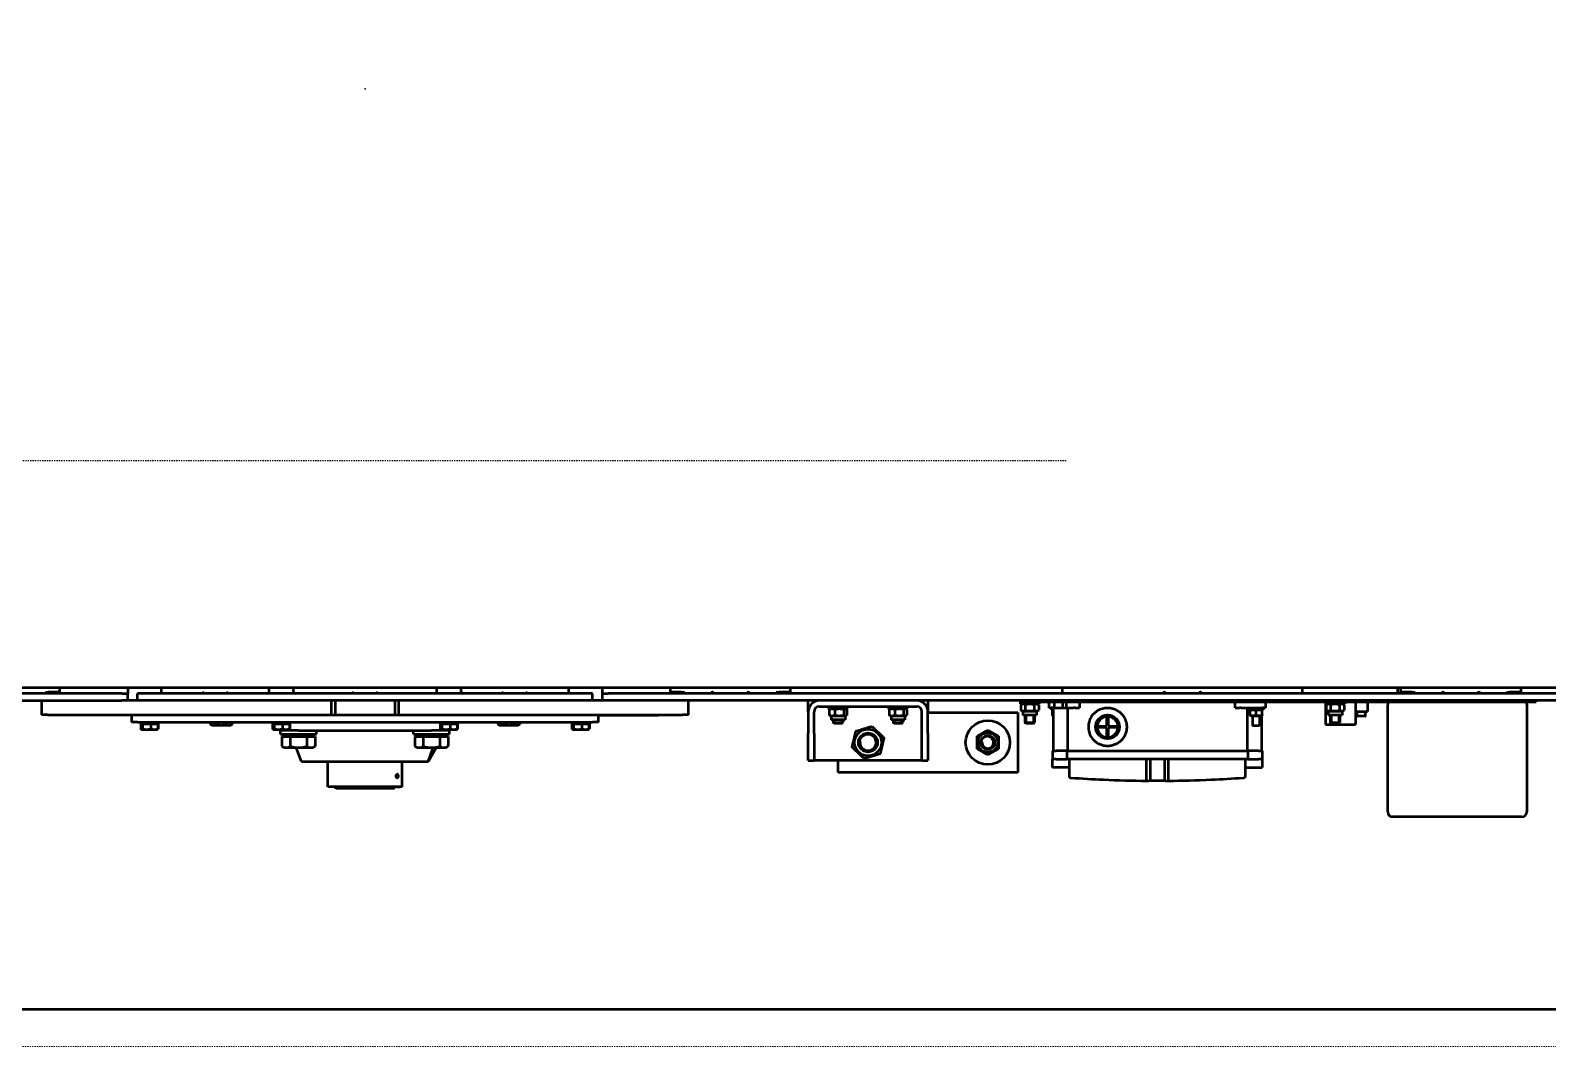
# Model space of a CAD drawing. Header units: metres. Extents: x -11418 to 773, y -8631 to 3561.
# Drawn here: x -4873.4 to -4746.7, y -1659.1 to -1574.2 of the extents above; entities that cross this region are included whole.
import ezdxf

# ---------------------------------------------------------------- set-up
doc = ezdxf.new("R2010")
doc.units = ezdxf.units.M
doc.header["$LTSCALE"] = 0.01
doc.header["$MEASUREMENT"] = 0
for name, pattern in [('AM_ISO09W050', [22.5, 12, -1.5, 3, -1.5, 3, -1.5]), ('Amconstr', [9999, 9999, 0]), ('IKEA Long Dashed', [2.5, 2, -0.5])]:
    doc.linetypes.add(name, pattern=pattern)
doc.layers.get('0').update_dxf_attribs({"color": 30, "lineweight": 0})
for name, color, linetype, lineweight in [('AM_CL', 1, 'Amconstr', 25), ('SSN_PBC-AM_0', 5, 'Continuous', 50), ('SSN_PBC-AM_11', 9, 'AM_ISO09W050', 18)]:
    doc.layers.add(name, color=color, linetype=linetype, lineweight=lineweight)

# ---------------------------------------------------------------- blocks, each defined once
blk = doc.blocks.new('PBC_3190_20-017-10022_D')
at = {"layer": 'AM_CL'}
blk.add_point((1600, 0), dxfattribs=at)
at = {"layer": 'SSN_PBC-AM_0'}
for p, q in [((1397, -505), (38, -505)), ((78, -500), (3122, -500)), ((1333.5, -505), (1333.5, -504.5)), ((1334, -504), (1335.7, -504)), ((1345, -504), (1335.7, -504)), ((1340, -504), (1340, -504.5)), ((1340, -504.5), (1340, -505)), ((1345, -500), (1345, -504)), ((1345, -504), (1345, -504.5)), ((1345, -504.5), (1345, -505)), ((1397, -505), (1402, -505)), ((1402, -500), (1402, -505)), ((1402, -511), (1402, -505)), ((1410, -511), (1410, -505)), ((1790, -505), (1410, -505)), ((1416.8, -504.8), (1416.6, -505)), ((1416.7, -504.8), (1416.7, -505)), ((1416.8, -504.8), (1423.2, -504.8)), ((1423.2, -504.8), (1423.4, -505)), ((1423.3, -505), (1423.3, -504.8)), ((1430, -505), (1430, -500)), ((1485, -505), (1485, -504.5)), ((1485, -505), (1485, -504.5)), ((1520, -503), (1520, -500)), ((1526.8, -504.8), (1526.6, -505)), ((1526.7, -504.8), (1526.7, -505)), ((1526.8, -504.8), (1533.2, -504.8)), ((1533.2, -504.8), (1533.4, -505)), ((1533.3, -505), (1533.3, -504.8)), ((1540, -500), (1540, -503)), ((1660, -503), (1660, -500)), ((1666.8, -504.8), (1666.6, -505)), ((1666.7, -504.8), (1666.7, -505)), ((1666.8, -504.8), (1673.2, -504.8)), ((1673.2, -504.8), (1673.4, -505)), ((1673.3, -505), (1673.3, -504.8)), ((1680, -500), (1680, -503)), ((1715, -504.5), (1715, -505)), ((1715, -505), (1715, -504.5)), ((1770, -500), (1770, -505)), ((1776.8, -504.8), (1776.6, -505)), ((1776.7, -504.8), (1776.7, -505)), ((1776.8, -504.8), (1783.2, -504.8)), ((1783.2, -504.8), (1783.4, -505)), ((1783.3, -505), (1783.3, -504.8)), ((1790, -511), (1790, -505)), ((1798, -500), (1798, -505)), ((1798, -505), (1803, -505)), ((1798, -505), (1798, -511)), ((3162, -505), (1803, -505)), ((1855, -504), (1855, -500)), ((1864.3, -504), (1855, -504)), ((1855, -504.5), (1855, -504)), ((1855, -505), (1855, -504.5)), ((1860, -504.5), (1860, -504)), ((1860, -505), (1860, -504.5)), ((1864.3, -504), (1866, -504)), ((1866.5, -504.5), (1866.5, -505)), ((1943.5, -505), (1943.5, -504.5)), ((1944, -504), (1945.7, -504)), ((1955, -504), (1945.7, -504)), ((1950, -504), (1950, -504.5)), ((1950, -504.5), (1950, -505)), ((1955, -500), (1955, -504)), ((1955, -504), (1955, -504.5)), ((1955, -504.5), (1955, -505)), ((2182.5, -505), (2182.5, -500)), ((2382.5, -500), (2382.5, -505)), ((2462.5, -505), (2462.5, -500)), ((2465, -504), (2465, -500)), ((2474.3, -504), (2465, -504)), ((2465, -504.5), (2465, -504)), ((2465, -505), (2465, -504.5)), ((2470, -504.5), (2470, -504)), ((2470, -505), (2470, -504.5)), ((2474.3, -504), (2476, -504)), ((2476.5, -504.5), (2476.5, -505)), ((2553.5, -505), (2553.5, -504.5)), ((2554, -504), (2555.7, -504)), ((2565, -504), (2555.7, -504)), ((2560, -504), (2560, -504.5)), ((2560, -504.5), (2560, -505)), ((2565, -500), (2565, -504)), ((2565, -504), (2565, -504.5)), ((2565, -504.5), (2565, -505)), ((38, -511), (1397, -511)), ((1330, -511), (1330, -523)), ((1402, -511), (1397, -511)), ((1410, -511), (1402, -511)), ((1790, -511), (1410, -511)), ((1572, -523), (1572, -511)), ((1575, -511), (1575, -523)), ((1625, -511), (1625, -523)), ((1628, -511), (1628, -523)), ((1798, -511), (1790, -511)), ((1803, -511), (1798, -511)), ((3162, -511), (1803, -511)), ((1870, -523), (1870, -511)), ((1970, -520.3), (1970, -511)), ((1979.3, -516), (2060.7, -516)), ((1987, -517.6), (1987, -516)), ((1987, -517.6), (2003, -517.6)), ((1987.6, -518.6), (1987.6, -523.1)), ((1989.2, -517.6), (1988, -518.3)), ((1992.3, -518.6), (1992.3, -523.1)), ((1999.7, -518.6), (1999.7, -523.1)), ((2000.8, -517.6), (2002, -518.3)), ((2002.4, -518.6), (2002.4, -523.1)), ((2003, -517.6), (2003, -516)), ((2037, -517.6), (2037, -516)), ((2037, -517.6), (2053, -517.6)), ((2037.6, -518.6), (2037.6, -523.1)), ((2039.2, -517.6), (2038, -518.3)), ((2042.3, -518.6), (2042.3, -523.1)), ((2049.7, -518.6), (2049.7, -523.1)), ((2050.8, -517.6), (2052, -518.3)), ((2052.4, -518.6), (2052.4, -523.1)), ((2053, -517.6), (2053, -516)), ((2070, -511), (2070, -520.3)), ((2148, -512), (2147, -512)), ((2147, -512), (2147, -513.6)), ((2163, -513.6), (2147, -513.6)), ((2149.2, -513.6), (2147.5, -514.6)), ((2147.5, -514.6), (2147.5, -519.1)), ((2149.2, -520), (2147.5, -519.1)), ((2148, -511), (2148, -512)), ((2148, -512), (2578, -512)), ((2151.2, -514.6), (2151.2, -519.1)), ((2158.8, -514.6), (2158.8, -519.1)), ((2160.8, -513.6), (2162.5, -514.6)), ((2160.8, -520), (2162.5, -519.1)), ((2162.5, -514.6), (2162.5, -519.1)), ((2163, -512), (2163, -513.6)), ((2171, -512), (2171, -517)), ((2174, -517), (2171, -517)), ((2173, -517), (2173, -518.6)), ((2174.5, -518.6), (2173, -518.6)), ((2174, -517), (2175.5, -517)), ((2174.5, -518.6), (2174, -518.9)), ((2174, -523), (2174, -519.4)), ((2174.5, -517), (2174.5, -553)), ((2175.5, -512), (2175.5, -517)), ((2175.5, -517), (2182.5, -517)), ((2182.5, -512), (2182.5, -517)), ((2182.5, -517), (2185.5, -517)), ((2185.5, -512), (2185.5, -517)), ((2185.5, -517), (2191.4, -517)), ((2186.5, -517), (2186.5, -553)), ((2192.9, -517), (2191.4, -517)), ((2192.9, -517), (2196.5, -517)), ((2196.5, -512), (2196.5, -517)), ((2326.5, -517), (2326.5, -512)), ((2326.5, -517), (2330.1, -517)), ((2331.6, -517), (2330.1, -517)), ((2331.6, -517), (2349, -517)), ((2336.5, -517), (2336.5, -553)), ((2338, -517), (2338, -518.6)), ((2350, -518.6), (2338, -518.6)), ((2339.5, -518.6), (2339, -518.9)), ((2339, -523), (2339, -519.4)), ((2344, -523), (2344, -519.4)), ((2348.5, -518.6), (2348.5, -518.6)), ((2348.5, -518.6), (2349, -518.9)), ((2352, -517), (2349, -517)), ((2349, -523), (2349, -519.4)), ((2350, -517), (2350, -518.6)), ((2352, -512), (2352, -517)), ((2402, -512), (2402, -513.6)), ((2418, -513.6), (2402, -513.6)), ((2402, -513.6), (2402, -531)), ((2404.2, -513.6), (2402.5, -514.6)), ((2402.5, -514.6), (2402.5, -519.1)), ((2404.2, -520), (2402.5, -519.1)), ((2406.2, -514.6), (2406.2, -519.1)), ((2413.8, -514.6), (2413.8, -519.1)), ((2415.8, -513.6), (2417.5, -514.6)), ((2415.8, -520), (2417.5, -519.1)), ((2417.5, -514.6), (2417.5, -519.1)), ((2418, -512), (2418, -513.6)), ((2427, -512), (2427, -531)), ((2437, -512), (2437, -520)), ((2454, -512), (2454, -514.4)), ((2454, -604), (2454, -514.4)), ((2570, -514.4), (2570, -512)), ((2570, -514.4), (2570, -604)), ((2578, -511), (2578, -512)), ((1335, -523), (1330, -523)), ((1335, -523), (1562, -523)), ((1405, -523), (1405, -529)), ((1410, -529), (1405, -529)), ((1410, -523), (1790, -523)), ((1410, -529), (1790, -529)), ((1412.7, -530.4), (1412.7, -534.5)), ((1412.7, -530.4), (1413, -530.4)), ((1413, -530.4), (1413, -534.5)), ((1413, -530.4), (1414.1, -530.4)), ((1414.1, -530.4), (1414.1, -534.5)), ((1414.1, -530.4), (1421.1, -530.4)), ((1425.8, -529.8), (1414.2, -529.8)), ((1414.2, -530.4), (1414.2, -529.8)), ((1416, -529.8), (1416, -529)), ((1421.1, -530.4), (1427, -530.4)), ((1421.1, -530.4), (1421.1, -534.5)), ((1424, -529.8), (1424, -529)), ((1425.8, -530.4), (1425.8, -529.8)), ((1427, -530.4), (1427, -534.5)), ((1427, -530.4), (1427.3, -530.4)), ((1427.3, -530.4), (1427.3, -534.5)), ((1470.8, -529), (1470.8, -530.7)), ((1472, -531.4), (1470.8, -530.7)), ((1472, -531.4), (1473.1, -531.4)), ((1473.1, -531.4), (1480, -531.4)), ((1475.4, -529), (1475.4, -530.7)), ((1480, -531.4), (1486.9, -531.4)), ((1484.6, -529), (1484.6, -530.7)), ((1486.9, -531.4), (1488, -531.4)), ((1488, -531.4), (1489.2, -530.7)), ((1489.2, -529), (1489.2, -530.7)), ((1522.7, -530.4), (1522.7, -534.5)), ((1522.7, -530.4), (1523, -530.4)), ((1523, -530.4), (1523, -534.5)), ((1523, -530.4), (1524.1, -530.4)), ((1524.1, -530.4), (1524.1, -534.5)), ((1524.1, -530.4), (1531.1, -530.4)), ((1535.8, -529.8), (1524.2, -529.8)), ((1524.2, -530.4), (1524.2, -529.8)), ((1526, -529.8), (1526, -529)), ((1531.1, -530.4), (1537, -530.4)), ((1531.1, -530.4), (1531.1, -534.5)), ((1534, -529.8), (1534, -529)), ((1535.8, -530.4), (1535.8, -529.8)), ((1537, -530.4), (1537, -534.5)), ((1537, -530.4), (1537.3, -530.4)), ((1537.3, -530.4), (1537.3, -534.5)), ((1638, -523), (1865, -523)), ((1662.7, -530.4), (1662.7, -534.5)), ((1662.7, -530.4), (1663, -530.4)), ((1663, -530.4), (1663, -534.5)), ((1663, -530.4), (1664.1, -530.4)), ((1663.5, -529), (1663.5, -529.8)), ((1676.5, -529.8), (1663.5, -529.8)), ((1664.1, -530.4), (1664.1, -534.5)), ((1664.1, -530.4), (1671.1, -530.4)), ((1664.2, -530.4), (1664.2, -529.8)), ((1671.1, -530.4), (1677, -530.4)), ((1671.1, -530.4), (1671.1, -534.5)), ((1675.8, -530.4), (1675.8, -529.8)), ((1676.5, -529), (1676.5, -529.8)), ((1677, -530.4), (1677, -534.5)), ((1677, -530.4), (1677.3, -530.4)), ((1677.3, -530.4), (1677.3, -534.5)), ((1710.8, -529), (1710.8, -530.7)), ((1712, -531.4), (1710.8, -530.7)), ((1712, -531.4), (1713.1, -531.4)), ((1713.1, -531.4), (1720, -531.4)), ((1715.4, -529), (1715.4, -530.7)), ((1720, -531.4), (1726.9, -531.4)), ((1724.6, -529), (1724.6, -530.7)), ((1726.9, -531.4), (1728, -531.4)), ((1728, -531.4), (1729.2, -530.7)), ((1729.2, -529), (1729.2, -530.7)), ((1772.7, -530.4), (1772.7, -534.5)), ((1772.7, -530.4), (1773, -530.4)), ((1773, -530.4), (1773, -534.5)), ((1773, -530.4), (1774.1, -530.4)), ((1773.5, -529), (1773.5, -529.8)), ((1786.5, -529.8), (1773.5, -529.8)), ((1774.1, -530.4), (1774.1, -534.5)), ((1774.1, -530.4), (1781.1, -530.4)), ((1774.2, -530.4), (1774.2, -529.8)), ((1781.1, -530.4), (1787, -530.4)), ((1781.1, -530.4), (1781.1, -534.5)), ((1785.8, -530.4), (1785.8, -529.8)), ((1786.5, -529), (1786.5, -529.8)), ((1787, -530.4), (1787, -534.5)), ((1787, -530.4), (1787.3, -530.4)), ((1787.3, -530.4), (1787.3, -534.5)), ((1795, -529), (1790, -529)), ((1795, -529), (1795, -523)), ((1795, -523.1), (1845, -523.1)), ((1845, -523), (1845, -523.1)), ((1870, -523), (1865, -523)), ((1970, -520.3), (1970, -538.5)), ((1975, -538.5), (1975, -520.3)), ((1989.2, -524), (1988, -523.4)), ((2000.8, -524), (1989.2, -524)), ((1989.2, -524), (1989.2, -527.1)), ((2000.8, -527.1), (1989.2, -527.1)), ((1991, -527.1), (1991, -529.2)), ((1991, -529.2), (1999, -529.2)), ((1991.8, -530), (1991, -529.2)), ((1991.7, -527.1), (1991.7, -530)), ((1998.2, -530), (1991.8, -530)), ((1998.2, -530), (1999, -529.2)), ((1998.3, -530), (1998.3, -527.1)), ((1999, -527.1), (1999, -529.2)), ((2000.8, -524), (2002, -523.4)), ((2000.8, -524), (2000.8, -527.1)), ((2039.2, -524), (2038, -523.4)), ((2050.8, -524), (2039.2, -524)), ((2039.2, -524), (2039.2, -527.1)), ((2050.8, -527.1), (2039.2, -527.1)), ((2041, -527.1), (2041, -529.2)), ((2041, -529.2), (2049, -529.2)), ((2041.8, -530), (2041, -529.2)), ((2041.7, -527.1), (2041.7, -530)), ((2048.2, -530), (2041.8, -530)), ((2048.2, -530), (2049, -529.2)), ((2048.3, -530), (2048.3, -527.1)), ((2049, -527.1), (2049, -529.2)), ((2050.8, -524), (2052, -523.4)), ((2050.8, -524), (2050.8, -527.1)), ((2065, -538.5), (2065, -520.3)), ((2070, -538.5), (2070, -520.3)), ((2070, -521), (2145, -521)), ((2145, -521), (2145, -571)), ((2160.8, -520), (2149.2, -520)), ((2149.2, -520), (2149.2, -523.1)), ((2160.8, -523.1), (2149.2, -523.1)), ((2151, -523.1), (2151, -529.2)), ((2151, -529.2), (2159, -529.2)), ((2151.8, -530), (2151, -529.2)), ((2151.7, -523.1), (2151.7, -530)), ((2158.2, -530), (2151.8, -530)), ((2158.2, -530), (2159, -529.2)), ((2158.3, -530), (2158.3, -523.1)), ((2159, -523.1), (2159, -529.2)), ((2160.8, -520), (2160.8, -523.1)), ((2174.5, -523.8), (2174, -523.5)), ((2219.5, -532.5), (2219.5, -524.3)), ((2220.5, -524.3), (2220.5, -532.5)), ((2339.5, -523.8), (2339, -523.5)), ((2339.5, -523.8), (2348.5, -523.8)), ((2341, -523.8), (2341, -532)), ((2347, -532), (2341, -532)), ((2347, -523.8), (2347, -532)), ((2348.5, -523.8), (2349, -523.5)), ((2348.5, -523.8), (2348.5, -553)), ((2402, -531), (2427, -531)), ((2415.8, -520), (2404.2, -520)), ((2404.2, -520), (2404.2, -523.1)), ((2415.8, -523.1), (2404.2, -523.1)), ((2406, -523.1), (2406, -529.2)), ((2406, -529.2), (2414, -529.2)), ((2406.8, -530), (2406, -529.2)), ((2406.7, -523.1), (2406.7, -530)), ((2413.2, -530), (2406.8, -530)), ((2413.2, -530), (2414, -529.2)), ((2413.3, -530), (2413.3, -523.1)), ((2414, -523.1), (2414, -529.2)), ((2415.8, -520), (2415.8, -523.1)), ((2427, -520), (2437, -520)), ((2428.5, -523.6), (2428.5, -520)), ((2435.1, -524), (2428.9, -524)), ((2435.5, -523.6), (2435.5, -520)), ((1413.4, -535.1), (1413.2, -535)), ((1413.5, -535.1), (1413.4, -535.1)), ((1413.5, -535.1), (1413.6, -535.1)), ((1413.6, -535.1), (1417.6, -535.1)), ((1417.6, -535.1), (1424.1, -535.1)), ((1424.1, -535.1), (1426.5, -535.1)), ((1426.5, -535.1), (1426.6, -535.1)), ((1426.6, -535.1), (1426.8, -535)), ((1523.4, -535.1), (1523.2, -535)), ((1523.5, -535.1), (1523.4, -535.1)), ((1523.5, -535.1), (1523.6, -535.1)), ((1523.6, -535.1), (1527.6, -535.1)), ((1527.6, -535.1), (1534.1, -535.1)), ((1528.5, -535.1), (1528.5, -536)), ((1544.5, -536), (1528.5, -536)), ((1529.5, -539), (1529.5, -536)), ((1529.5, -539), (1559.5, -539)), ((1530.6, -541.1), (1537.6, -541.1)), ((1530.6, -541.1), (1530.6, -549.2)), ((1532.5, -539), (1532.5, -540.3)), ((1556.5, -540.3), (1532.5, -540.3)), ((1533.3, -541.1), (1533.3, -540.3)), ((1534.1, -535.1), (1536.5, -535.1)), ((1536.5, -535.1), (1536.6, -535.1)), ((1536.6, -535.1), (1536.8, -535)), ((1537.6, -541.1), (1551.4, -541.1)), ((1537.6, -541.1), (1537.6, -549.2)), ((1544.5, -536), (1655.5, -536)), ((1551.4, -541.1), (1551.4, -549.2)), ((1551.4, -541.1), (1558.4, -541.1)), ((1555.7, -541.1), (1555.7, -540.3)), ((1556.5, -539), (1556.5, -540.3)), ((1558.4, -541.1), (1558.4, -549.2)), ((1559.5, -539), (1559.5, -536)), ((1640.5, -539), (1640.5, -536)), ((1640.5, -539), (1670.5, -539)), ((1641.6, -541.1), (1648.6, -541.1)), ((1641.6, -541.1), (1641.6, -549.2)), ((1643.5, -539), (1643.5, -540.3)), ((1667.5, -540.3), (1643.5, -540.3)), ((1644.3, -541.1), (1644.3, -540.3)), ((1648.6, -541.1), (1662.4, -541.1)), ((1648.6, -541.1), (1648.6, -549.2)), ((1671.5, -536), (1655.5, -536)), ((1662.4, -541.1), (1662.4, -549.2)), ((1662.4, -541.1), (1669.4, -541.1)), ((1663.4, -535.1), (1663.2, -535)), ((1663.5, -535.1), (1663.4, -535.1)), ((1663.5, -535.1), (1663.6, -535.1)), ((1663.6, -535.1), (1667.6, -535.1)), ((1666.7, -541.1), (1666.7, -540.3)), ((1667.5, -539), (1667.5, -540.3)), ((1667.6, -535.1), (1674.1, -535.1)), ((1669.4, -541.1), (1669.4, -549.2)), ((1670.5, -539), (1670.5, -536)), ((1671.5, -535.1), (1671.5, -536)), ((1674.1, -535.1), (1676.5, -535.1)), ((1676.5, -535.1), (1676.6, -535.1)), ((1676.6, -535.1), (1676.8, -535)), ((1773.4, -535.1), (1773.2, -535)), ((1773.5, -535.1), (1773.4, -535.1)), ((1773.5, -535.1), (1773.6, -535.1)), ((1773.6, -535.1), (1777.6, -535.1)), ((1777.6, -535.1), (1784.1, -535.1)), ((1784.1, -535.1), (1786.5, -535.1)), ((1786.5, -535.1), (1786.6, -535.1)), ((1786.6, -535.1), (1786.8, -535)), ((1970, -561), (1970, -538.5)), ((1975, -538.5), (1975, -561)), ((2065, -561), (2065, -538.5)), ((2070, -538.5), (2070, -561)), ((2211.3, -532.5), (2219.5, -532.5)), ((2219.5, -533.5), (2211.3, -533.5)), ((2219.5, -541.7), (2219.5, -533.5)), ((2220.5, -532.5), (2228.7, -532.5)), ((2228.7, -533.5), (2220.5, -533.5)), ((2220.5, -533.5), (2220.5, -541.7)), ((1532.5, -550.3), (1530.6, -549.2)), ((1532.5, -550.3), (1534.1, -550.3)), ((1534.1, -550.3), (1544.5, -550.3)), ((1546.9, -562), (1542.6, -550.3)), ((1544.5, -550.3), (1554.9, -550.3)), ((1554.9, -550.3), (1556.5, -550.3)), ((1556.5, -550.3), (1558.4, -549.2)), ((1643.5, -550.3), (1641.6, -549.2)), ((1643.5, -550.3), (1645.1, -550.3)), ((1645.1, -550.3), (1655.5, -550.3)), ((1659.8, -550.3), (1653.1, -562)), ((1655.5, -550.3), (1665.9, -550.3)), ((1665.9, -550.3), (1667.5, -550.3)), ((1667.5, -550.3), (1669.4, -549.2)), ((2174, -553), (2177, -553)), ((2174, -553), (2174, -560)), ((2183, -553), (2177, -553)), ((2186, -553), (2183, -553)), ((2186, -553), (2187.8, -553)), ((2186, -553), (2186, -560)), ((2187.8, -553), (2335.2, -553)), ((2335.2, -553), (2337, -553)), ((2340, -553), (2337, -553)), ((2337, -553), (2337, -560)), ((2346, -553), (2340, -553)), ((2346, -553), (2349, -553)), ((2349, -553), (2349, -560)), ((1546.9, -562), (1652.6, -562)), ((1569, -583), (1569, -562)), ((1631, -583), (1631, -562)), ((1653.1, -562), (1652.6, -562)), ((1970, -561), (1975, -561)), ((2065, -561), (1975, -561)), ((1995, -571), (1995, -561)), ((2065, -561), (2070, -561)), ((2177, -560), (2174, -560)), ((2174, -567), (2174, -560)), ((2188, -567), (2174, -567)), ((2177, -560), (2183, -560)), ((2183, -560), (2186, -560)), ((2187.8, -560), (2186, -560)), ((2335.2, -560), (2187.8, -560)), ((2188, -560), (2188, -575.3)), ((2252.5, -578), (2252.5, -560)), ((2255.5, -560), (2255.5, -578)), ((2267.5, -560), (2267.5, -578)), ((2270.5, -560), (2270.5, -578)), ((2335, -560), (2335, -575.3)), ((2335, -567), (2349, -567)), ((2337, -560), (2335.2, -560)), ((2337, -560), (2340, -560)), ((2340, -560), (2346, -560)), ((2349, -560), (2346, -560)), ((2349, -560), (2349, -567)), ((1626.3, -574), (1626.6, -573)), ((1626.6, -575), (1626.3, -574)), ((1626.3, -574), (1627.4, -574)), ((1626.6, -573), (1627.1, -573)), ((1627.1, -575), (1626.6, -575)), ((1627.1, -573), (1627.4, -574)), ((1627.4, -574), (1627.1, -575)), ((1627.3, -572.7), (1627.3, -572.7)), ((1627.3, -575.3), (1627.3, -575.3)), ((2145, -571), (1995, -571)), ((1631, -583), (1569, -583)), ((1575, -583), (1575, -583.5)), ((1575, -583.5), (1625, -583.5)), ((1576, -584.5), (1575, -583.5)), ((1624, -584.5), (1576, -584.5)), ((1624, -584.5), (1625, -583.5)), ((1625, -583), (1625, -583.5)), ((1628, -583), (1625.9, -583)), ((1625.9, -583), (1625.9, -583)), ((1626.7, -583), (1626.7, -583)), ((1626.7, -583), (1626.9, -583)), ((1626.9, -583), (1626.9, -583)), ((1626.9, -583), (1627.4, -583)), ((1627.4, -583), (1627.4, -583)), ((1627.4, -583), (1627.5, -583)), ((1627.5, -583), (1627.5, -583)), ((1627.7, -583), (1627.7, -583)), ((1627.7, -583), (1627.8, -583)), ((1627.8, -583), (1627.8, -583)), ((1627.8, -583), (1628.3, -583)), ((1630.1, -583), (1628, -583)), ((1628, -583), (1628, -583)), ((1628.3, -583), (1628.3, -583)), ((1628.3, -583), (1628.5, -583)), ((1628.5, -583), (1628.5, -583)), ((1628.6, -583), (1628.6, -583)), ((1628.6, -583), (1628.8, -583)), ((1628.8, -583), (1629.2, -583)), ((1628.8, -583), (1628.8, -583)), ((1629.2, -583), (1629.2, -583)), ((1629.2, -583), (1629.4, -583)), ((1629.4, -583), (1629.4, -583)), ((1630.1, -583), (1630.1, -583)), ((2566, -608), (2458, -608))]:
    blk.add_line(p, q, dxfattribs=at)
for centre, radius in [((2120, -546), 18.5), ((2220, -533), 10), ((2020, -546), 11.2), ((2020, -546), 8), ((2020, -546), 8), ((2020, -546), 7), ((2120, -546), 8.3), ((2120, -546), 6), ((2120, -546), 6), ((2120, -546), 5.5)]:
    blk.add_circle(centre, radius, dxfattribs=at)
for centre, radius, start, end in [((1334, -504.5), 0.5, 90, 180), ((1465, -505), 0.5, 0, 180), ((1485, -505), 0.5, 0, 180), ((1518, -503), 2, 270, 0), ((1542, -503), 2, 180, 270), ((1590, -505), 0.5, 0, 180), ((1610, -505), 0.5, 0, 180), ((1658, -503), 2, 270, 0), ((1682, -503), 2, 180, 270), ((1715, -505), 0.5, 0, 180), ((1735, -505), 0.5, 0, 180), ((1866, -504.5), 0.5, 0, 90), ((1890, -505), 1, 0, 180), ((1920, -505), 1, 0, 180), ((1944, -504.5), 0.5, 90, 180), ((2267.5, -505), 1, 0, 180), ((2297.5, -505), 1, 0, 180), ((2476, -504.5), 0.5, 0, 90), ((2500, -505), 1, 0, 180), ((2530, -505), 1, 0, 180), ((2554, -504.5), 0.5, 90, 180), ((1979.3, -520.3), 9.3, 90, 180), ((1979.3, -520.3), 4.3, 90, 180), ((2060.7, -520.3), 9.3, 0, 90), ((2060.7, -520.3), 4.3, 0, 90), ((2220, -533), 16, 117.8291, 242.1709), ((2220, -533), 9.75, 92.9395, 177.0605), ((2220, -533), 8.68, 93.3031, 176.6969), ((2220, -533), 9.75, 2.9395, 87.0605), ((2220, -533), 8.68, 3.3031, 86.6969), ((2428.9, -523.6), 0.4, 180, 270), ((2435.1, -523.6), 0.4, 270, 0), ((2020, -546), 6.79, 170, 80), ((2120, -546), 4.95, 170, 80), ((2220, -533), 9.75, 182.9395, 267.0605), ((2220, -533), 8.68, 183.3031, 266.6969), ((2220, -533), 8.68, 273.3031, 356.6969), ((2220, -533), 9.75, 272.9395, 357.0605), ((2261.5, 422), 1000, 269.4843, 269.5989), ((2261.5, 422), 1000, 270.4011, 270.5157), ((2458, -604), 4, 180, 270), ((2566, -604), 4, 270, 0)]:
    blk.add_arc(centre, radius, start, end, dxfattribs=at)
blk.add_ellipse((1626.8, -574), major_axis=(0, 1.57), ratio=0.5, dxfattribs=at)
for major_axis, start_param, end_param in [((0, 1.6), 5.667706, 6.267277), ((0, -1.6), 0.015908, 0.61548)]:
    blk.add_ellipse((1626.8, -574), major_axis=major_axis, ratio=0.5, start_param=start_param, end_param=end_param, dxfattribs=at)
for points, weights in [([(1992.3, -518.6), (1989.9, -517.5), (1987.6, -518.6)], [1, 1.15470053838, 1]), ([(1987.6, -518.6), (1987.8, -518.4), (1988, -518.3)], [1, 1.02264619613, 1.03866216066]), ([(1999.7, -518.6), (1996, -517.5), (1992.3, -518.6)], [1, 1.15470053838, 1]), ([(2002.4, -518.6), (2001, -517.5), (1999.7, -518.6)], [1, 1.15470053838, 1]), ([(2042.3, -518.6), (2039.9, -517.5), (2037.6, -518.6)], [1, 1.15470053838, 1]), ([(2037.6, -518.6), (2037.8, -518.4), (2038, -518.3)], [1, 1.02264619613, 1.03866216066]), ([(2049.7, -518.6), (2046, -517.5), (2042.3, -518.6)], [1, 1.15470053838, 1]), ([(2052.4, -518.6), (2051, -517.5), (2049.7, -518.6)], [1, 1.15470053838, 1]), ([(2151.2, -514.6), (2149.4, -513.5), (2147.5, -514.6)], [1, 1.15470053838, 1]), ([(2147.5, -519.1), (2149.4, -520.1), (2151.2, -519.1)], [1, 1.15470053838, 1]), ([(2158.8, -514.6), (2155, -513.5), (2151.2, -514.6)], [1, 1.15470053838, 1]), ([(2151.2, -519.1), (2155, -520.1), (2158.8, -519.1)], [1, 1.15470053838, 1]), ([(2162.5, -514.6), (2160.6, -513.5), (2158.8, -514.6)], [1, 1.15470053838, 1]), ([(2158.8, -519.1), (2160.6, -520.1), (2162.5, -519.1)], [1, 1.15470053838, 1]), ([(2174, -519.4), (2174, -518.9), (2174, -518.9)], [1, 1.07735026919, 1.07735026919]), ([(2174.5, -519.2), (2174.3, -519.3), (2174, -519.4)], [1.02530862327, 1.01390395077, 1]), ([(2339, -519.4), (2339, -518.9), (2339, -518.9)], [1, 1.07735026919, 1.07735026919]), ([(2344, -519.4), (2341.5, -518.5), (2339, -519.4)], [1, 1.15470053838, 1]), ([(2349, -519.4), (2346.5, -518.5), (2344, -519.4)], [1, 1.15470053838, 1]), ([(2349, -518.9), (2349, -518.9), (2349, -519.4)], [1.07735026919, 1.07735026919, 1]), ([(2406.2, -514.6), (2404.4, -513.5), (2402.5, -514.6)], [1, 1.15470053838, 1]), ([(2402.5, -519.1), (2404.4, -520.1), (2406.2, -519.1)], [1, 1.15470053838, 1]), ([(2413.8, -514.6), (2410, -513.5), (2406.2, -514.6)], [1, 1.15470053838, 1]), ([(2406.2, -519.1), (2410, -520.1), (2413.8, -519.1)], [1, 1.15470053838, 1]), ([(2417.5, -514.6), (2415.6, -513.5), (2413.8, -514.6)], [1, 1.15470053838, 1]), ([(2413.8, -519.1), (2415.6, -520.1), (2417.5, -519.1)], [1, 1.15470053838, 1]), ([(1470.8, -530.7), (1472, -531.4), (1473.1, -531.4)], [1, 1.0379548493, 1]), ([(1473.1, -531.4), (1474.1, -531.4), (1475.4, -530.7)], [1, 1.0379548493, 1]), ([(1475.4, -530.7), (1477.9, -531.4), (1480, -531.4)], [1, 1.0379548493, 1]), ([(1480, -531.4), (1482.1, -531.4), (1484.6, -530.7)], [1, 1.0379548493, 1]), ([(1484.6, -530.7), (1485.9, -531.4), (1486.9, -531.4)], [1, 1.0379548493, 1]), ([(1486.9, -531.4), (1488, -531.4), (1489.2, -530.7)], [1, 1.0379548493, 1]), ([(1710.8, -530.7), (1712, -531.4), (1713.1, -531.4)], [1, 1.0379548493, 1]), ([(1713.1, -531.4), (1714.1, -531.4), (1715.4, -530.7)], [1, 1.0379548493, 1]), ([(1715.4, -530.7), (1717.9, -531.4), (1720, -531.4)], [1, 1.0379548493, 1]), ([(1720, -531.4), (1722.1, -531.4), (1724.6, -530.7)], [1, 1.0379548493, 1]), ([(1724.6, -530.7), (1725.9, -531.4), (1726.9, -531.4)], [1, 1.0379548493, 1]), ([(1726.9, -531.4), (1728, -531.4), (1729.2, -530.7)], [1, 1.0379548493, 1]), ([(1987.6, -523.1), (1989.9, -524.1), (1992.3, -523.1)], [1, 1.15470053838, 1]), ([(1988, -523.4), (1987.8, -523.2), (1987.6, -523.1)], [1.03866216066, 1.02264619613, 1]), ([(1992.3, -523.1), (1996, -524.1), (1999.7, -523.1)], [1, 1.15470053838, 1]), ([(1999.7, -523.1), (2001, -524.1), (2002.4, -523.1)], [1, 1.15470053838, 1]), ([(2037.6, -523.1), (2039.9, -524.1), (2042.3, -523.1)], [1, 1.15470053838, 1]), ([(2038, -523.4), (2037.8, -523.2), (2037.6, -523.1)], [1.03866216066, 1.02264619613, 1]), ([(2042.3, -523.1), (2046, -524.1), (2049.7, -523.1)], [1, 1.15470053838, 1]), ([(2049.7, -523.1), (2051, -524.1), (2052.4, -523.1)], [1, 1.15470053838, 1]), ([(2174, -523), (2174.3, -523.1), (2174.5, -523.2)], [1, 1.01390395077, 1.02530862327]), ([(2174, -523.5), (2174, -523.5), (2174, -523)], [1.07735026919, 1.07735026919, 1]), ([(2219.5, -524.3), (2219.5, -523.8), (2219.5, -523.3)], [1, 1.00170221018, 1]), ([(2220.5, -523.3), (2220.5, -523.8), (2220.5, -524.3)], [1, 1.00170221018, 1]), ([(2339, -523), (2341.5, -523.9), (2344, -523)], [1, 1.15470053838, 1]), ([(2339, -523.5), (2339, -523.5), (2339, -523)], [1.07735026919, 1.07735026919, 1]), ([(2344, -523), (2346.5, -523.9), (2349, -523)], [1, 1.15470053838, 1]), ([(2349, -523), (2349, -523.5), (2349, -523.5)], [1, 1.07735026919, 1.07735026919]), ([(1413.2, -535), (1413, -534.8), (1412.7, -534.5)], [1.01897413893, 1.01872771585, 1]), ([(1412.7, -534.5), (1412.9, -534.6), (1413.1, -534.7)], [1, 1.00474743668, 1.00830724356]), ([(1413, -534.5), (1413.3, -535.1), (1413.6, -535.1)], [1, 1.0379548493, 1]), ([(1413.6, -535.1), (1413.8, -535.1), (1414.1, -534.5)], [1, 1.0379548493, 1]), ([(1414.1, -534.5), (1416, -535.1), (1417.6, -535.1)], [1, 1.0379548493, 1]), ([(1417.6, -535.1), (1419.3, -535.1), (1421.1, -534.5)], [1, 1.0379548493, 1]), ([(1421.1, -534.5), (1422.7, -535.1), (1424.1, -535.1)], [1, 1.0379548493, 1]), ([(1424.1, -535.1), (1425.4, -535.1), (1427, -534.5)], [1, 1.0379548493, 1]), ([(1427, -534.5), (1426.8, -534.9), (1426.6, -535.1)], [1, 1.02740430867, 1.01523548518]), ([(1426.6, -535), (1426.9, -534.9), (1427.3, -534.5)], [1.01808239437, 1.0230987557, 1]), ([(1523.2, -535), (1523, -534.8), (1522.7, -534.5)], [1.01897413893, 1.01872771585, 1]), ([(1522.7, -534.5), (1522.9, -534.6), (1523.1, -534.7)], [1, 1.00474743668, 1.00830724356]), ([(1523, -534.5), (1523.3, -535.1), (1523.6, -535.1)], [1, 1.0379548493, 1]), ([(1523.6, -535.1), (1523.8, -535.1), (1524.1, -534.5)], [1, 1.0379548493, 1]), ([(1524.1, -534.5), (1526, -535.1), (1527.6, -535.1)], [1, 1.0379548493, 1]), ([(1527.6, -535.1), (1529.3, -535.1), (1531.1, -534.5)], [1, 1.0379548493, 1]), ([(1531.1, -534.5), (1532.7, -535.1), (1534.1, -535.1)], [1, 1.0379548493, 1]), ([(1534.1, -535.1), (1535.4, -535.1), (1537, -534.5)], [1, 1.0379548493, 1]), ([(1537, -534.5), (1536.8, -534.9), (1536.6, -535.1)], [1, 1.02740430867, 1.01523548518]), ([(1536.6, -535), (1536.9, -534.9), (1537.3, -534.5)], [1.01808239437, 1.0230987557, 1]), ([(1663.2, -535), (1663, -534.8), (1662.7, -534.5)], [1.01897413893, 1.01872771585, 1]), ([(1662.7, -534.5), (1662.9, -534.6), (1663.1, -534.7)], [1, 1.00474743668, 1.00830724356]), ([(1663, -534.5), (1663.3, -535.1), (1663.6, -535.1)], [1, 1.0379548493, 1]), ([(1663.6, -535.1), (1663.8, -535.1), (1664.1, -534.5)], [1, 1.0379548493, 1]), ([(1664.1, -534.5), (1666, -535.1), (1667.6, -535.1)], [1, 1.0379548493, 1]), ([(1667.6, -535.1), (1669.3, -535.1), (1671.1, -534.5)], [1, 1.0379548493, 1]), ([(1671.1, -534.5), (1672.7, -535.1), (1674.1, -535.1)], [1, 1.0379548493, 1]), ([(1674.1, -535.1), (1675.4, -535.1), (1677, -534.5)], [1, 1.0379548493, 1]), ([(1677, -534.5), (1676.8, -534.9), (1676.6, -535.1)], [1, 1.02740430867, 1.01523548518]), ([(1676.6, -535), (1676.9, -534.9), (1677.3, -534.5)], [1.01808239437, 1.0230987557, 1]), ([(1773.2, -535), (1773, -534.8), (1772.7, -534.5)], [1.01897413893, 1.01872771585, 1]), ([(1772.7, -534.5), (1772.9, -534.6), (1773.1, -534.7)], [1, 1.00474743668, 1.00830724356]), ([(1773, -534.5), (1773.3, -535.1), (1773.6, -535.1)], [1, 1.0379548493, 1]), ([(1773.6, -535.1), (1773.8, -535.1), (1774.1, -534.5)], [1, 1.0379548493, 1]), ([(1774.1, -534.5), (1776, -535.1), (1777.6, -535.1)], [1, 1.0379548493, 1]), ([(1777.6, -535.1), (1779.3, -535.1), (1781.1, -534.5)], [1, 1.0379548493, 1]), ([(1781.1, -534.5), (1782.7, -535.1), (1784.1, -535.1)], [1, 1.0379548493, 1]), ([(1784.1, -535.1), (1785.4, -535.1), (1787, -534.5)], [1, 1.0379548493, 1]), ([(1787, -534.5), (1786.8, -534.9), (1786.6, -535.1)], [1, 1.02740430867, 1.01523548518]), ([(1786.6, -535), (1786.9, -534.9), (1787.3, -534.5)], [1.01808239437, 1.0230987557, 1]), ([(2006.7, -549.9), (2008.3, -543.2), (2009.9, -536.5)], [1, 1.15470053838, 1]), ([(2009.9, -536.5), (2016.6, -534.5), (2023.2, -532.5)], [1, 1.15470053838, 1]), ([(2023.2, -532.5), (2028.3, -537.3), (2033.3, -542.1)], [1, 1.15470053838, 1]), ([(2033.3, -542.1), (2031.7, -548.8), (2030.1, -555.5)], [1, 1.15470053838, 1]), ([(2111, -540.8), (2115.5, -538.2), (2120, -535.6)], [1, 1.15470053838, 1]), ([(2111, -551.2), (2111, -546), (2111, -540.8)], [1, 1.15470053838, 1]), ([(2120, -535.6), (2124.5, -538.2), (2129, -540.8)], [1, 1.15470053838, 1]), ([(2129, -540.8), (2129, -546), (2129, -551.2)], [1, 1.15470053838, 1]), ([(2210.3, -532.5), (2210.8, -532.5), (2211.3, -532.5)], [1, 1.00170221045, 1]), ([(2211.3, -533.5), (2210.8, -533.5), (2210.3, -533.5)], [1, 1.0017022103, 1]), ([(2219.5, -542.7), (2219.5, -542.2), (2219.5, -541.7)], [1, 1.00170221018, 1]), ([(2220.5, -541.7), (2220.5, -542.2), (2220.5, -542.7)], [1, 1.00170221018, 1]), ([(2228.7, -532.5), (2229.2, -532.5), (2229.7, -532.5)], [1, 1.00170221018, 1]), ([(2229.7, -533.5), (2229.2, -533.5), (2228.7, -533.5)], [1, 1.0017022102, 1]), ([(1530.6, -549.2), (1532.5, -550.3), (1534.1, -550.3)], [1, 1.0379548493, 1]), ([(1534.1, -550.3), (1535.7, -550.3), (1537.6, -549.2)], [1, 1.0379548493, 1]), ([(1537.6, -549.2), (1541.3, -550.3), (1544.5, -550.3)], [1, 1.0379548493, 1]), ([(1544.5, -550.3), (1547.7, -550.3), (1551.4, -549.2)], [1, 1.0379548493, 1]), ([(1551.4, -549.2), (1553.3, -550.3), (1554.9, -550.3)], [1, 1.0379548493, 1]), ([(1554.9, -550.3), (1556.5, -550.3), (1558.4, -549.2)], [1, 1.0379548493, 1]), ([(1641.6, -549.2), (1643.5, -550.3), (1645.1, -550.3)], [1, 1.0379548493, 1]), ([(1645.1, -550.3), (1646.7, -550.3), (1648.6, -549.2)], [1, 1.0379548493, 1]), ([(1648.6, -549.2), (1652.3, -550.3), (1655.5, -550.3)], [1, 1.0379548493, 1]), ([(1652.6, -562), (1654.7, -556.4), (1656.9, -550.3)], [1, 1.00157595396, 1.00166894903]), ([(1655.5, -550.3), (1658.7, -550.3), (1662.4, -549.2)], [1, 1.0379548493, 1]), ([(1662.4, -549.2), (1664.3, -550.3), (1665.9, -550.3)], [1, 1.0379548493, 1]), ([(1665.9, -550.3), (1667.5, -550.3), (1669.4, -549.2)], [1, 1.0379548493, 1]), ([(2016.8, -559.5), (2011.7, -554.7), (2006.7, -549.9)], [1, 1.15470053838, 1]), ([(2030.1, -555.5), (2023.4, -557.5), (2016.8, -559.5)], [1, 1.15470053838, 1]), ([(2120, -556.4), (2115.5, -553.8), (2111, -551.2)], [1, 1.15470053838, 1]), ([(2129, -551.2), (2124.5, -553.8), (2120, -556.4)], [1, 1.15470053838, 1])]:
    blk.add_rational_spline(points, weights, degree=2, dxfattribs=at)
for points, knots in [([(2212.5, -518.9), (2213, -518.6), (2213.4, -518.4), (2214.9, -517.8), (2215.9, -517.5), (2218, -517.1), (2219, -517), (2221, -517), (2222, -517.1), (2224.1, -517.5), (2225.1, -517.8), (2227.1, -518.6), (2228.1, -519.1), (2229.8, -520.3), (2230.6, -521), (2232, -522.4), (2232.7, -523.2), (2233.9, -524.9), (2234.4, -525.9), (2235.2, -527.9), (2235.5, -528.9), (2235.9, -531), (2236, -532), (2236, -533), (2236, -534), (2235.9, -535), (2235.5, -537.1), (2235.2, -538.1), (2234.4, -540.1), (2233.9, -541.1), (2232.7, -542.8), (2232, -543.6), (2230.6, -545), (2229.8, -545.7), (2228.1, -546.9), (2227.1, -547.4), (2225.1, -548.2), (2224.1, -548.5), (2222, -548.9), (2221, -549), (2219, -549), (2218, -548.9), (2215.9, -548.5), (2214.9, -548.2), (2213.4, -547.6), (2213, -547.4), (2212.5, -547.1)], [-3.157691, -3.157691, -3.157691, -3.157691, -3.017539, -3.017539, -2.715197, -2.715197, -2.412854, -2.412854, -2.110946, -2.110946, -1.809038, -1.809038, -1.50713, -1.50713, -1.205222, -1.205222, -0.903916, -0.903916, -0.602611, -0.602611, -0.301305, -0.301305, 0, 0, 0, 0.301305, 0.301305, 0.602611, 0.602611, 0.903916, 0.903916, 1.205222, 1.205222, 1.50713, 1.50713, 1.809038, 1.809038, 2.110946, 2.110946, 2.412854, 2.412854, 2.715197, 2.715197, 3.017539, 3.017539, 3.157691, 3.157691, 3.157691, 3.157691]), ([(1626.1, -574.9), (1626.1, -574.8), (1626.1, -574.7), (1626, -574.4), (1626, -574.2), (1626, -574), (1626, -573.8), (1626, -573.6), (1626.1, -573.3), (1626.1, -573.2), (1626.1, -573.1)], [0.8722819, 0.8722819, 0.8722819, 0.8722819, 0.899315, 0.899315, 0.9594619, 0.9594619, 0.9594619, 1.0196087, 1.0196087, 1.0466419, 1.0466419, 1.0466419, 1.0466419]), ([(1626.1, -573.1), (1626.2, -573.1), (1626.2, -573.1), (1626.2, -573), (1626.2, -572.9), (1626.3, -572.8), (1626.3, -572.7), (1626.4, -572.6), (1626.5, -572.6), (1626.6, -572.5), (1626.6, -572.5), (1626.7, -572.4), (1626.8, -572.4), (1626.8, -572.4)], [10.51094, 10.51094, 10.51094, 10.51094, 10.549238, 10.549238, 10.850645, 10.850645, 11.152052, 11.152052, 11.453458, 11.453458, 11.754865, 11.754865, 12.056272, 12.056272, 12.056272, 12.056272]), ([(1626.8, -575.6), (1626.8, -575.6), (1626.7, -575.6), (1626.6, -575.5), (1626.6, -575.5), (1626.5, -575.4), (1626.4, -575.4), (1626.3, -575.3), (1626.3, -575.2), (1626.2, -575.1), (1626.2, -575), (1626.2, -574.9), (1626.2, -574.9), (1626.1, -574.9)], [7.233763, 7.233763, 7.233763, 7.233763, 7.53517, 7.53517, 7.836577, 7.836577, 8.137983, 8.137983, 8.43939, 8.43939, 8.740797, 8.740797, 8.779095, 8.779095, 8.779095, 8.779095]), ([(1626.8, -572.4), (1626.9, -572.4), (1626.9, -572.4), (1627.1, -572.5), (1627.1, -572.5), (1627.2, -572.6), (1627.2, -572.6), (1627.3, -572.7), (1627.4, -572.8), (1627.4, -572.9), (1627.4, -572.9), (1627.4, -572.9)], [2.411254, 2.411254, 2.411254, 2.411254, 2.712661, 2.712661, 3.014068, 3.014068, 3.315475, 3.315475, 3.616881, 3.616881, 3.705121, 3.705121, 3.705121, 3.705121]), ([(1627.4, -575.1), (1627.4, -575.1), (1627.4, -575.1), (1627.4, -575.2), (1627.3, -575.3), (1627.2, -575.4), (1627.2, -575.4), (1627.1, -575.5), (1627.1, -575.5), (1626.9, -575.6), (1626.9, -575.6), (1626.8, -575.6)], [5.939897, 5.939897, 5.939897, 5.939897, 6.028136, 6.028136, 6.329543, 6.329543, 6.63095, 6.63095, 6.932356, 6.932356, 7.233763, 7.233763, 7.233763, 7.233763]), ([(2188, -575.3), (2188, -575.3), (2188, -575.3), (2188.2, -575.3), (2188.4, -575.3), (2188.7, -575.4), (2189, -575.4), (2189.4, -575.4), (2189.5, -575.4), (2189.7, -575.4)], [0, 0, 0, 0, 0.073821, 0.073821, 0.147642, 0.147642, 0.2216762, 0.2216762, 0.272127, 0.272127, 0.272127, 0.272127]), ([(2189.7, -575.4), (2198.6, -576.1), (2207.6, -576.6), (2228.5, -577.5), (2240.5, -577.9), (2252.5, -578)], [10.041981, 10.041981, 10.041981, 10.041981, 12.587239, 12.587239, 15.942969, 15.942969, 15.942969, 15.942969]), ([(2255.5, -578), (2255.5, -578), (2255.5, -578), (2255.4, -578), (2255.3, -578), (2255.1, -578), (2255, -578), (2254.8, -578), (2254.6, -578), (2254.5, -578)], [0.3013531, 0.3013531, 0.3013531, 0.3013531, 0.3390217, 0.3390217, 0.3766903, 0.3766903, 0.4143598, 0.4143598, 0.4520294, 0.4520294, 0.4520294, 0.4520294]), ([(2267.5, -578), (2267.5, -578), (2267.3, -578), (2266.7, -578), (2266.3, -578), (2265.2, -578), (2264.5, -578), (2263.1, -578), (2262.3, -578), (2260.7, -578), (2259.9, -578), (2258.5, -578), (2257.8, -578), (2256.7, -578), (2256.3, -578), (2255.7, -578), (2255.5, -578), (2255.5, -578)], [-1.808101, -1.808101, -1.808101, -1.808101, -1.582088, -1.582088, -1.356076, -1.356076, -1.130063, -1.130063, -0.90405, -0.90405, -0.678038, -0.678038, -0.452025, -0.452025, -0.226013, -0.226013, 0, 0, 0, 0]), ([(2268.5, -578), (2268.4, -578), (2268.2, -578), (2268, -578), (2267.9, -578), (2267.7, -578), (2267.6, -578), (2267.5, -578), (2267.5, -578), (2267.5, -578)], [-0.1506763, -0.1506763, -0.1506763, -0.1506763, -0.1130068, -0.1130068, -0.0753372, -0.0753372, -0.0376686, -0.0376686, 0, 0, 0, 0]), ([(2270.5, -578), (2282.5, -577.9), (2294.5, -577.5), (2315.4, -576.6), (2324.4, -576.1), (2333.3, -575.4)], [17.623001, 17.623001, 17.623001, 17.623001, 20.978731, 20.978731, 23.523987, 23.523987, 23.523987, 23.523987]), ([(2333.3, -575.4), (2333.5, -575.4), (2333.6, -575.4), (2334, -575.4), (2334.3, -575.4), (2334.6, -575.3), (2334.8, -575.3), (2335, -575.3), (2335, -575.3), (2335, -575.3)], [0.3192735, 0.3192735, 0.3192735, 0.3192735, 0.3697268, 0.3697268, 0.443761, 0.443761, 0.517582, 0.517582, 0.5914031, 0.5914031, 0.5914031, 0.5914031])]:
    blk.add_open_spline(points, degree=3, knots=knots, dxfattribs=at)
at = {"layer": 'SSN_PBC-AM_11'}
blk.add_line((0, -800), (3200, -800), dxfattribs=at)
blk = doc.blocks.new('A$C4EFB1426')
at = {"layer": 'SSN_PBC-AM_0'}
blk.add_lwpolyline([(-8985.9, -446.5), (-6115.9, -446.5), (-6115.9, -1984.5), (-8985.9, -1984.5)], close=True, dxfattribs=at)
blk.add_blockref('PBC_3190_20-017-10022_D', (-9150.9, -1215.5), dxfattribs=at)

msp = doc.modelspace()

# ---------------------------------------------------------------- linework, layer by layer
at = {"color": 160, "linetype": 'IKEA Long Dashed', "lineweight": -2, "transparency": 33554610}
msp.add_line((-4786.9, -1610.13), (-5475, -1610.13), dxfattribs=at)

# ---------------------------------------------------------------- block references
at = {"xscale": 0.1, "yscale": 0.1, "zscale": 0.1}
msp.add_blockref('A$C4EFB1426', (-4090.35, -1457.51), dxfattribs=at)

doc.saveas('drawing.dxf')
